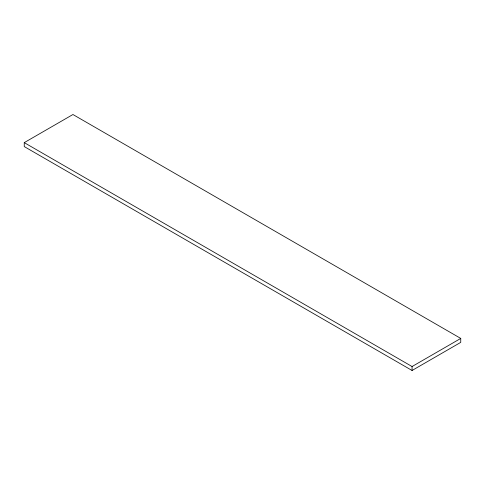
<?xml version="1.0" encoding="UTF-8"?>
<svg xmlns="http://www.w3.org/2000/svg" width="485" height="485" viewBox="0 0 485 485"><rect width="100%" height="100%" fill="white"/><g stroke="black" fill="none" stroke-linecap="round" stroke-linejoin="round"><path stroke-width="0.73" d="M24.25 142.632L72.938 114.521L460.75 338.421L460.75 342.368L412.062 370.479L24.25 146.579L24.25 142.632L412.062 366.533L460.75 338.421M412.062 366.533L412.062 370.479"/></g></svg>
